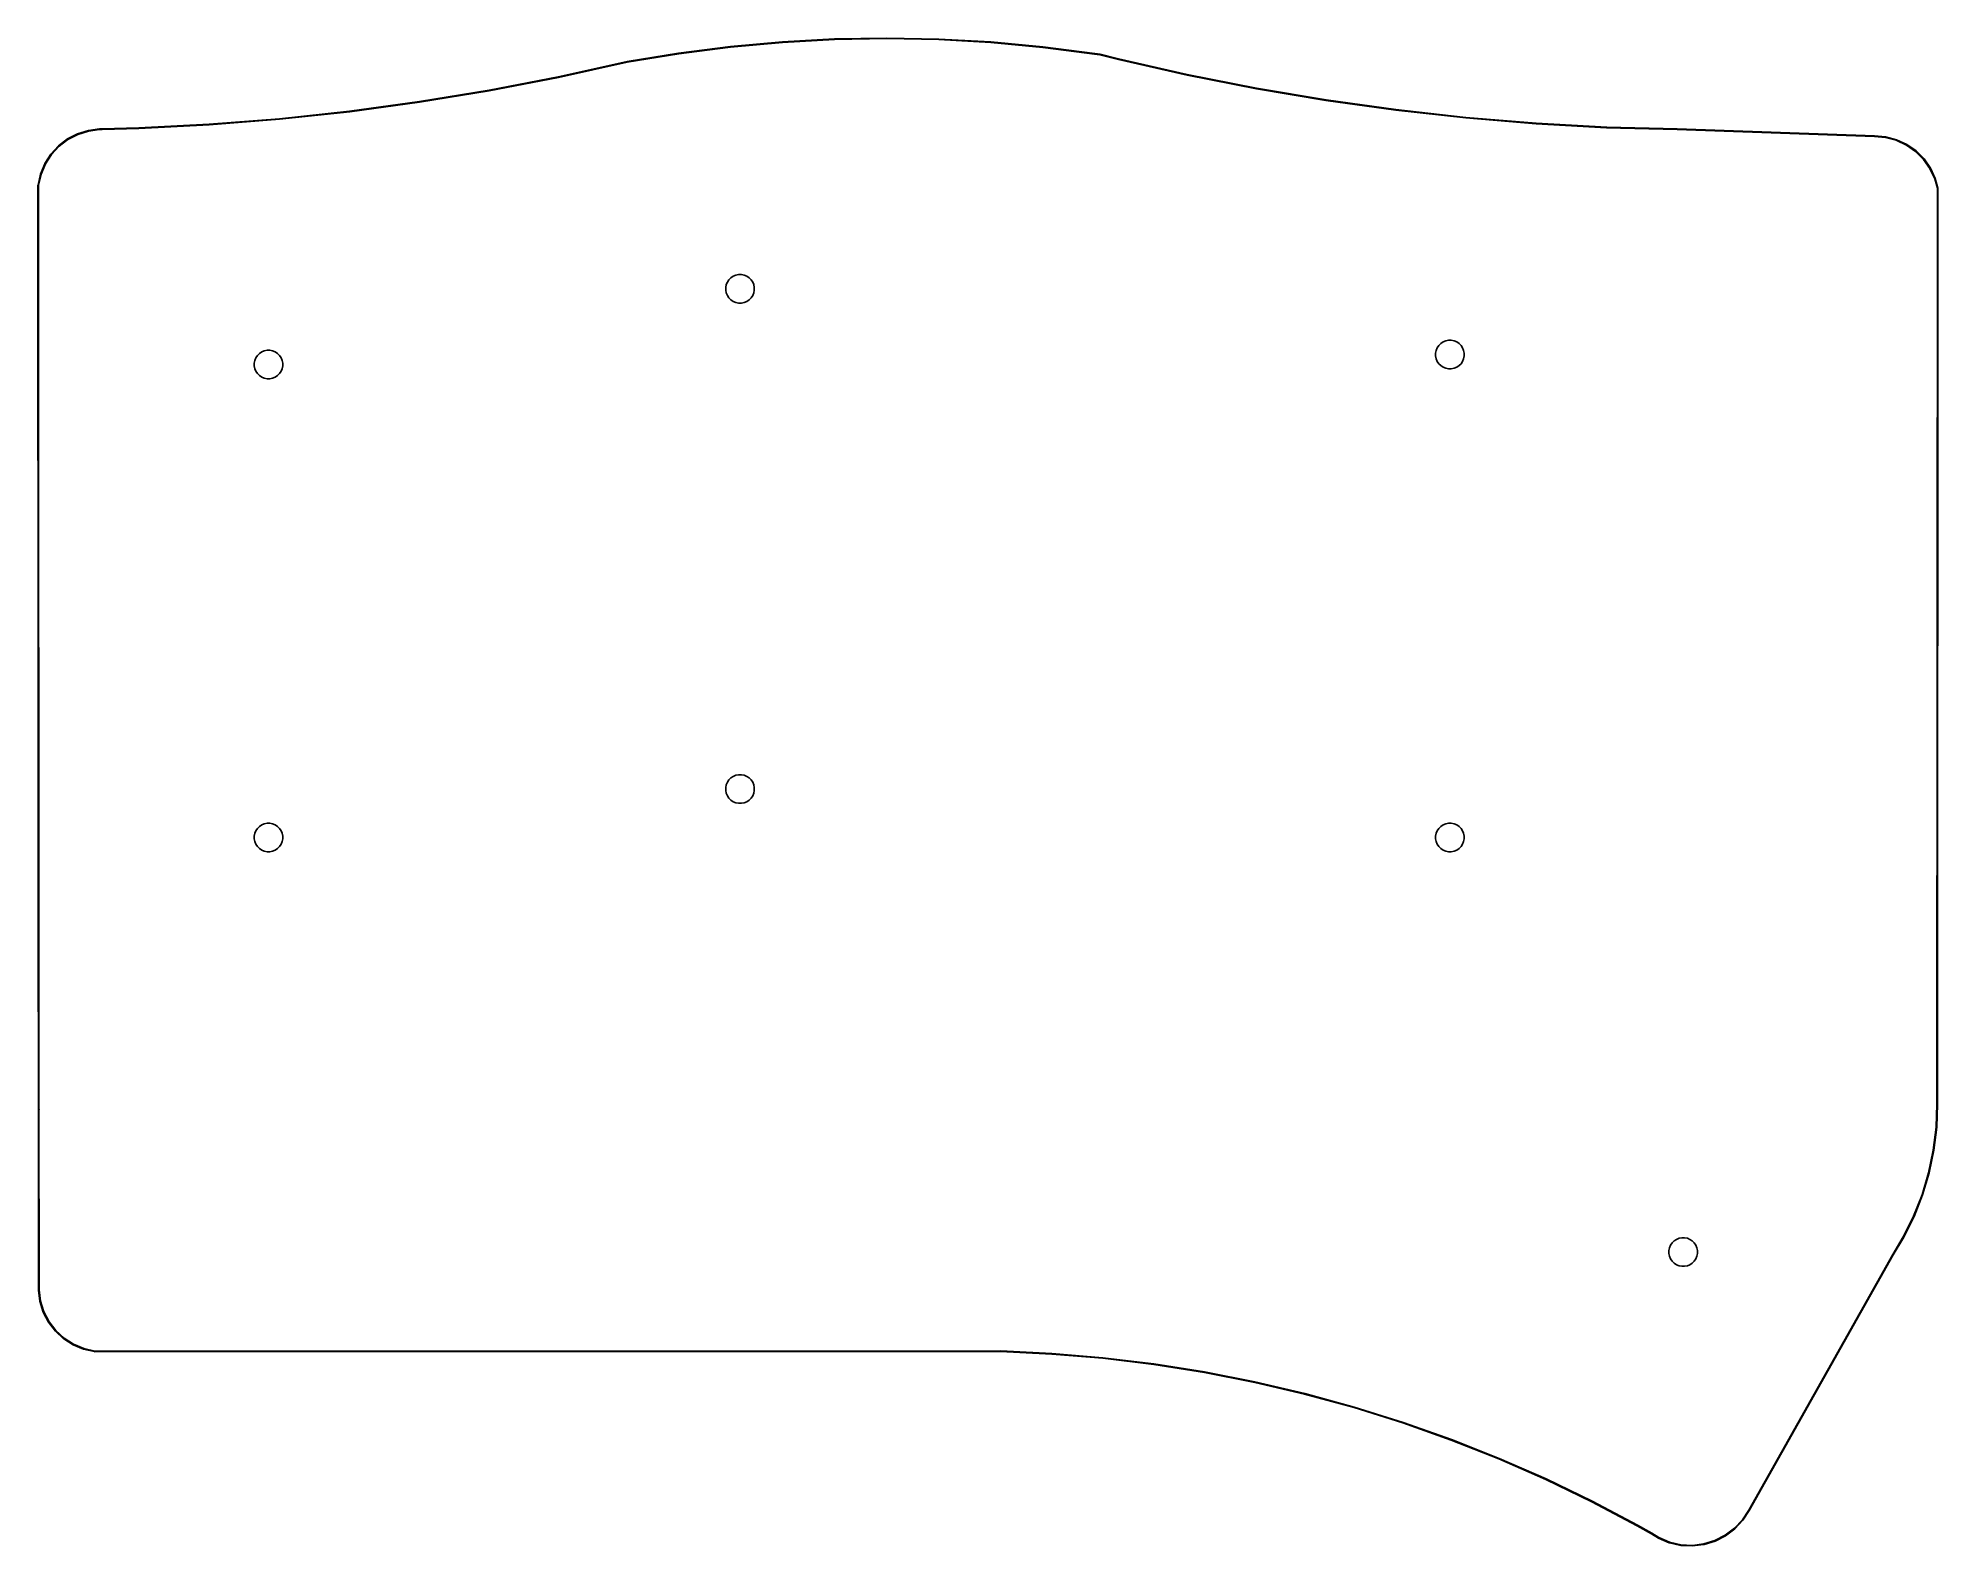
# Model space of a CAD drawing. Extents: x 38 to 192, y -155 to -33.
import ezdxf

# ---------------------------------------------------------------- set-up
doc = ezdxf.new("R2010")
doc.units = 0
doc.layers.add('BLACK', color=7, linetype='CONTINUOUS')

msp = doc.modelspace()

# ---------------------------------------------------------------- linework, layer by layer
at = {"layer": 'BLACK', "linetype": 'CONTINUOUS'}
for p, q in [((94.2226, -33.8767), (98.4104, -33.4966)), ((98.4145, -33.5464), (94.2275, -33.9264)), ((98.4104, -33.4966), (98.4111, -33.4965)), ((98.4111, -33.4965), (98.4112, -33.4965)), ((98.4112, -33.4965), (98.4113, -33.4965)), ((98.4113, -33.4965), (102.61, -33.2701)), ((102.613, -33.3201), (98.4145, -33.5464)), ((102.61, -33.2701), (102.611, -33.2701)), ((102.611, -33.2701), (106.816, -33.1977)), ((102.611, -33.2701), (102.611, -33.2701)), ((102.611, -33.2701), (102.611, -33.2701)), ((106.816, -33.2477), (102.613, -33.3201)), ((106.816, -33.1977), (106.816, -33.1977)), ((106.816, -33.1977), (106.817, -33.1977)), ((111.019, -33.3295), (106.816, -33.2477)), ((106.817, -33.1977), (106.817, -33.1977)), ((106.817, -33.1977), (111.021, -33.2795)), ((115.217, -33.5652), (111.019, -33.3295)), ((111.021, -33.2795), (111.022, -33.2795)), ((111.022, -33.2795), (111.022, -33.2795)), ((111.022, -33.2795), (111.022, -33.2795)), ((111.022, -33.2795), (115.22, -33.5153)), ((119.403, -33.9545), (115.217, -33.5652)), ((115.22, -33.5153), (115.221, -33.5153)), ((115.221, -33.5153), (115.221, -33.5153)), ((115.221, -33.5153), (115.221, -33.5153)), ((115.221, -33.5153), (119.408, -33.9048)), ((80.3538, -36.3283), (85.8995, -35.0963)), ((85.9097, -35.1452), (80.3643, -36.3772)), ((85.8995, -35.0963), (85.8998, -35.0962)), ((85.8998, -35.0962), (85.8999, -35.0962)), ((85.8999, -35.0962), (85.9005, -35.096)), ((85.8999, -35.0962), (85.8999, -35.0962)), ((85.8999, -35.0962), (85.8999, -35.0962)), ((85.9005, -35.096), (85.9007, -35.096)), ((85.9007, -35.096), (85.9008, -35.096)), ((85.9008, -35.096), (90.0496, -34.4102)), ((90.0573, -34.4596), (85.9097, -35.1452)), ((90.0496, -34.4102), (90.0503, -34.4101)), ((90.0503, -34.4101), (90.0504, -34.4101)), ((90.0504, -34.4101), (90.0505, -34.4101)), ((90.0505, -34.4101), (94.2216, -33.8768)), ((94.2275, -33.9264), (90.0573, -34.4596)), ((94.2216, -33.8768), (94.2223, -33.8767)), ((94.2223, -33.8767), (94.2224, -33.8767)), ((94.2224, -33.8767), (94.2226, -33.8767)), ((123.572, -34.497), (119.403, -33.9545)), ((119.408, -33.9048), (119.409, -33.9049)), ((119.409, -33.9049), (119.409, -33.9049)), ((119.409, -33.9049), (119.409, -33.9049)), ((119.409, -33.9049), (123.579, -34.4475)), ((124, -34.5615), (123.572, -34.497)), ((123.579, -34.4475), (123.579, -34.4475)), ((123.579, -34.4475), (123.58, -34.4476)), ((123.58, -34.4476), (124.009, -34.5122)), ((125.487, -34.9259), (124, -34.5615)), ((124.009, -34.5122), (124.009, -34.5123)), ((124.009, -34.5123), (124.009, -34.5123)), ((124.009, -34.5123), (124.009, -34.5123)), ((124.009, -34.5123), (124.009, -34.5124)), ((124.009, -34.5124), (124.009, -34.5124)), ((124.009, -34.5124), (124.009, -34.5124)), ((124.009, -34.5124), (124.01, -34.5125)), ((124.01, -34.5125), (124.01, -34.5125)), ((124.01, -34.5125), (124.01, -34.5125)), ((124.01, -34.5125), (124.011, -34.5127)), ((124.011, -34.5127), (125.499, -34.8773)), ((125.487, -34.926), (125.487, -34.9259)), ((125.488, -34.926), (125.487, -34.926)), ((125.487, -34.926), (125.487, -34.926)), ((131.031, -36.1805), (125.488, -34.926)), ((125.499, -34.8773), (131.041, -36.1317)), ((74.7762, -37.405), (80.3538, -36.3283)), ((80.3636, -36.3774), (74.7853, -37.4542)), ((80.3637, -36.3773), (80.3636, -36.3774)), ((80.3639, -36.3773), (80.3637, -36.3773)), ((80.3643, -36.3772), (80.3639, -36.3773)), ((131.031, -36.1806), (131.031, -36.1805)), ((131.031, -36.1805), (131.031, -36.1805)), ((131.031, -36.1807), (131.031, -36.1806)), ((136.607, -37.2799), (131.031, -36.1807)), ((131.041, -36.1317), (136.616, -37.2308)), ((69.1707, -38.3256), (74.7762, -37.405)), ((74.7846, -37.4543), (69.1784, -38.375)), ((74.7848, -37.4543), (74.7846, -37.4543)), ((74.785, -37.4543), (74.7848, -37.4543)), ((74.7853, -37.4542), (74.785, -37.4543)), ((136.608, -37.28), (136.607, -37.2799)), ((136.607, -37.2799), (136.607, -37.2799)), ((136.607, -37.2799), (136.607, -37.2799)), ((142.212, -38.2231), (136.608, -37.28)), ((136.616, -37.2308), (142.22, -38.1737)), ((142.212, -38.2232), (142.212, -38.2231)), ((142.212, -38.2231), (142.212, -38.2231)), ((142.213, -38.2232), (142.212, -38.2232)), ((147.841, -39.0095), (142.213, -38.2232)), ((142.22, -38.1737), (147.848, -38.9599)), ((52.2307, -40.1437), (57.8936, -39.6955)), ((57.8978, -39.7453), (52.2343, -40.1936)), ((57.8936, -39.6955), (63.5417, -39.0893)), ((57.898, -39.7453), (57.8978, -39.7453)), ((57.8982, -39.7452), (57.898, -39.7453)), ((57.8985, -39.7452), (57.8982, -39.7452)), ((63.5474, -39.1389), (57.8985, -39.7452)), ((63.5417, -39.0893), (69.1707, -38.3256)), ((63.5475, -39.1389), (63.5474, -39.1389)), ((63.5477, -39.1389), (63.5475, -39.1389)), ((63.5481, -39.1388), (63.5477, -39.1389)), ((69.1778, -38.3751), (63.5481, -39.1388)), ((69.1779, -38.3751), (69.1778, -38.3751)), ((69.1781, -38.375), (69.1779, -38.3751)), ((69.1784, -38.375), (69.1781, -38.375)), ((147.842, -39.0095), (147.841, -39.0095)), ((147.841, -39.0095), (147.841, -39.0095)), ((153.49, -39.6383), (147.842, -39.0095)), ((147.842, -39.0095), (147.842, -39.0095)), ((147.848, -38.9599), (153.495, -39.5886)), ((153.491, -39.6384), (153.49, -39.6383)), ((153.49, -39.6383), (153.49, -39.6383)), ((159.154, -40.1092), (153.491, -39.6384)), ((153.491, -39.6384), (153.491, -39.6384)), ((153.495, -39.5886), (159.158, -40.0594)), ((40.094, -41.8828), (40.8147, -41.3331)), ((40.8147, -41.3331), (40.8184, -41.3307)), ((40.8184, -41.3307), (41.6236, -40.9145)), ((41.6446, -40.96), (40.8433, -41.3742)), ((41.6236, -40.9145), (41.6277, -40.9129)), ((41.6277, -40.9129), (42.4929, -40.6428)), ((42.5057, -40.6912), (41.6446, -40.96)), ((42.4929, -40.6428), (42.4972, -40.6419)), ((42.4972, -40.6419), (43.3962, -40.5262)), ((43.4012, -40.576), (42.5057, -40.6912)), ((43.3962, -40.5262), (43.3975, -40.5262)), ((43.3975, -40.5262), (43.3989, -40.526)), ((43.3989, -40.526), (43.6104, -40.5217)), ((43.6116, -40.5717), (43.4012, -40.576)), ((43.6104, -40.5217), (46.5575, -40.4337)), ((43.6118, -40.5717), (43.6116, -40.5717)), ((43.6116, -40.5717), (43.6116, -40.5717)), ((46.5592, -40.4837), (43.6118, -40.5717)), ((46.5575, -40.4337), (52.2307, -40.1437)), ((46.5593, -40.4837), (46.5592, -40.4837)), ((46.5594, -40.4837), (46.5593, -40.4837)), ((46.5597, -40.4836), (46.5594, -40.4837)), ((52.2336, -40.1936), (46.5597, -40.4836)), ((52.2337, -40.1936), (52.2336, -40.1936)), ((52.2339, -40.1936), (52.2337, -40.1936)), ((52.2343, -40.1936), (52.2339, -40.1936)), ((159.155, -40.1092), (159.154, -40.1092)), ((159.155, -40.1093), (159.155, -40.1092)), ((164.83, -40.4218), (159.155, -40.1093)), ((159.155, -40.1093), (159.155, -40.1093)), ((159.158, -40.0594), (164.832, -40.3719)), ((170.511, -40.5758), (164.83, -40.4218)), ((164.83, -40.4218), (164.83, -40.4218)), ((164.83, -40.4218), (164.83, -40.4218)), ((164.83, -40.4218), (164.83, -40.4218)), ((164.832, -40.3719), (170.512, -40.5258)), ((186.398, -41.125), (170.511, -40.5758)), ((170.511, -40.5758), (170.511, -40.5758)), ((170.512, -40.5258), (170.512, -40.5258)), ((170.512, -40.5258), (186.402, -41.0751)), ((187.299, -41.2037), (186.398, -41.125)), ((186.402, -41.0751), (186.403, -41.0751)), ((186.403, -41.0751), (187.305, -41.1541)), ((188.17, -41.4372), (187.299, -41.2037)), ((187.305, -41.1541), (187.309, -41.1549)), ((187.309, -41.1549), (188.185, -41.3894)), ((38.9846, -43.3187), (39.4738, -42.5556)), ((39.5147, -42.5845), (39.0278, -43.3438)), ((39.4738, -42.5556), (39.4765, -42.5522)), ((39.4765, -42.5522), (40.0908, -41.8857)), ((40.1261, -41.9212), (39.5147, -42.5845)), ((40.0908, -41.8857), (40.094, -41.8828)), ((40.094, -41.8828), (40.094, -41.8828)), ((40.8433, -41.3742), (40.1261, -41.9212)), ((188.987, -41.8184), (188.17, -41.4372)), ((188.185, -41.3894), (188.185, -41.3894)), ((188.185, -41.3894), (188.189, -41.3909)), ((188.189, -41.3909), (189.011, -41.774)), ((189.726, -42.3358), (188.987, -41.8184)), ((189.011, -41.774), (189.014, -41.7762)), ((189.014, -41.7762), (189.757, -42.2961)), ((190.364, -42.9736), (189.726, -42.3358)), ((189.757, -42.2961), (189.76, -42.2989)), ((189.76, -42.2989), (190.401, -42.9398)), ((38.4333, -45.0466), (38.6319, -44.1631)), ((38.6802, -44.1762), (38.4825, -45.0557)), ((38.6319, -44.1631), (38.6332, -44.159)), ((38.6332, -44.159), (38.9825, -43.3226)), ((39.0278, -43.3438), (38.6802, -44.1762)), ((38.9825, -43.3226), (38.9835, -43.3207)), ((38.9835, -43.3207), (38.9846, -43.3187)), ((190.882, -43.7125), (190.364, -42.9736)), ((190.401, -42.9398), (190.404, -42.9432)), ((190.404, -42.9432), (190.924, -43.6857)), ((191.263, -44.5302), (190.882, -43.7125)), ((190.924, -43.6857), (190.924, -43.6857)), ((190.924, -43.6857), (190.926, -43.6894)), ((190.926, -43.6894), (191.309, -44.5109)), ((38.4325, -45.0517), (38.4329, -45.0481)), ((38.4687, -133.848), (38.4325, -45.0517)), ((38.4329, -45.0481), (38.4333, -45.0466)), ((38.4825, -45.0557), (38.5129, -119.479)), ((191.478, -45.3028), (191.263, -44.5302)), ((191.309, -44.5109), (191.31, -44.5129)), ((191.31, -44.5129), (191.31, -44.5148)), ((191.31, -44.5148), (191.527, -45.2925)), ((191.434, -119.091), (191.478, -45.3028)), ((191.528, -45.2982), (191.484, -119.093)), ((191.527, -45.2925), (191.527, -45.2946)), ((191.527, -45.2946), (191.528, -45.297)), ((191.528, -45.297), (191.528, -45.297)), ((191.528, -45.297), (191.528, -45.297)), ((191.528, -45.297), (191.528, -45.2982)), ((93.85, -53.2867), (93.8942, -53.0646)), ((93.85, -53.5133), (93.85, -53.2867)), ((93.8942, -53.7354), (93.85, -53.5133)), ((93.8942, -53.0646), (93.9809, -52.8553)), ((93.9809, -52.8553), (94.1067, -52.6669)), ((94.1067, -52.6669), (94.2669, -52.5067)), ((94.2669, -52.5067), (94.4553, -52.3809)), ((94.4553, -52.3809), (94.6646, -52.2942)), ((94.6646, -52.2942), (94.8867, -52.25)), ((94.8867, -52.25), (95.1133, -52.25)), ((95.1133, -52.25), (95.3354, -52.2942)), ((95.3354, -52.2942), (95.5447, -52.3809)), ((95.5447, -52.3809), (95.7331, -52.5067)), ((95.7331, -52.5067), (95.8933, -52.6669)), ((95.8933, -52.6669), (96.0191, -52.8553)), ((96.0191, -52.8553), (96.1058, -53.0646)), ((96.1058, -53.0646), (96.15, -53.2867)), ((96.15, -53.5133), (96.1058, -53.7354)), ((96.15, -53.2867), (96.15, -53.5133)), ((93.9809, -53.9447), (93.8942, -53.7354)), ((94.1067, -54.1331), (93.9809, -53.9447)), ((94.2669, -54.2933), (94.1067, -54.1331)), ((94.4553, -54.4191), (94.2669, -54.2933)), ((94.6646, -54.5058), (94.4553, -54.4191)), ((94.8867, -54.55), (94.6646, -54.5058)), ((95.1133, -54.55), (94.8867, -54.55)), ((95.3354, -54.5058), (95.1133, -54.55)), ((95.5447, -54.4191), (95.3354, -54.5058)), ((95.7331, -54.2933), (95.5447, -54.4191)), ((95.8933, -54.1331), (95.7331, -54.2933)), ((96.0191, -53.9447), (95.8933, -54.1331)), ((96.1058, -53.7354), (96.0191, -53.9447)), ((151.094, -58.3646), (151.181, -58.1553)), ((151.181, -58.1553), (151.307, -57.9669)), ((151.307, -57.9669), (151.467, -57.8067)), ((151.467, -57.8067), (151.655, -57.6809)), ((151.655, -57.6809), (151.865, -57.5942)), ((151.865, -57.5942), (152.087, -57.55)), ((152.087, -57.55), (152.313, -57.55)), ((152.313, -57.55), (152.535, -57.5942)), ((152.535, -57.5942), (152.745, -57.6809)), ((152.745, -57.6809), (152.933, -57.8067)), ((152.933, -57.8067), (153.093, -57.9669)), ((153.093, -57.9669), (153.219, -58.1553)), ((153.219, -58.1553), (153.306, -58.3646)), ((55.85, -59.3867), (55.8942, -59.1646)), ((55.85, -59.6133), (55.85, -59.3867)), ((55.8942, -59.8354), (55.85, -59.6133)), ((55.8942, -59.1646), (55.9809, -58.9553)), ((55.9809, -58.9553), (56.1067, -58.7669)), ((56.1067, -58.7669), (56.2669, -58.6067)), ((56.2669, -58.6067), (56.4553, -58.4809)), ((56.4553, -58.4809), (56.6646, -58.3942)), ((56.6646, -58.3942), (56.8867, -58.35)), ((56.8867, -58.35), (57.1133, -58.35)), ((57.1133, -58.35), (57.3354, -58.3942)), ((57.3354, -58.3942), (57.5447, -58.4809)), ((57.5447, -58.4809), (57.7331, -58.6067)), ((57.7331, -58.6067), (57.8933, -58.7669)), ((57.8933, -58.7669), (58.0191, -58.9553)), ((58.0191, -58.9553), (58.1058, -59.1646)), ((58.1058, -59.1646), (58.15, -59.3867)), ((58.15, -59.6133), (58.1058, -59.8354)), ((58.15, -59.3867), (58.15, -59.6133)), ((151.05, -58.5867), (151.094, -58.3646)), ((151.05, -58.8133), (151.05, -58.5867)), ((151.094, -59.0354), (151.05, -58.8133)), ((151.181, -59.2447), (151.094, -59.0354)), ((151.307, -59.4331), (151.181, -59.2447)), ((151.467, -59.5933), (151.307, -59.4331)), ((151.655, -59.7191), (151.467, -59.5933)), ((152.933, -59.5933), (152.745, -59.7191)), ((153.093, -59.4331), (152.933, -59.5933)), ((153.219, -59.2447), (153.093, -59.4331)), ((153.306, -59.0354), (153.219, -59.2447)), ((153.306, -58.3646), (153.35, -58.5867)), ((153.35, -58.8133), (153.306, -59.0354)), ((153.35, -58.5867), (153.35, -58.8133)), ((55.9809, -60.0447), (55.8942, -59.8354)), ((56.1067, -60.2331), (55.9809, -60.0447)), ((56.2669, -60.3933), (56.1067, -60.2331)), ((56.4553, -60.5191), (56.2669, -60.3933)), ((56.6646, -60.6058), (56.4553, -60.5191)), ((56.8867, -60.65), (56.6646, -60.6058)), ((57.1133, -60.65), (56.8867, -60.65)), ((57.3354, -60.6058), (57.1133, -60.65)), ((57.5447, -60.5191), (57.3354, -60.6058)), ((57.7331, -60.3933), (57.5447, -60.5191)), ((57.8933, -60.2331), (57.7331, -60.3933)), ((58.0191, -60.0447), (57.8933, -60.2331)), ((58.1058, -59.8354), (58.0191, -60.0447)), ((151.865, -59.8058), (151.655, -59.7191)), ((152.087, -59.85), (151.865, -59.8058)), ((152.313, -59.85), (152.087, -59.85)), ((152.535, -59.8058), (152.313, -59.85)), ((152.745, -59.7191), (152.535, -59.8058)), ((93.85, -93.5867), (93.8942, -93.3646)), ((93.8942, -93.3646), (93.9809, -93.1553)), ((93.9809, -93.1553), (94.1067, -92.9669)), ((94.1067, -92.9669), (94.2669, -92.8067)), ((94.2669, -92.8067), (94.4553, -92.6809)), ((94.4553, -92.6809), (94.6646, -92.5942)), ((94.6646, -92.5942), (94.8867, -92.55)), ((94.8867, -92.55), (95.1133, -92.55)), ((95.1133, -92.55), (95.3354, -92.5942)), ((95.3354, -92.5942), (95.5447, -92.6809)), ((95.5447, -92.6809), (95.7331, -92.8067)), ((95.7331, -92.8067), (95.8933, -92.9669)), ((95.8933, -92.9669), (96.0191, -93.1553)), ((96.0191, -93.1553), (96.1058, -93.3646)), ((96.1058, -93.3646), (96.15, -93.5867)), ((93.85, -93.8133), (93.85, -93.5867)), ((93.8942, -94.0354), (93.85, -93.8133)), ((93.9809, -94.2447), (93.8942, -94.0354)), ((94.1067, -94.4331), (93.9809, -94.2447)), ((94.2669, -94.5933), (94.1067, -94.4331)), ((94.4553, -94.7191), (94.2669, -94.5933)), ((94.6646, -94.8058), (94.4553, -94.7191)), ((94.8867, -94.85), (94.6646, -94.8058)), ((95.1133, -94.85), (94.8867, -94.85)), ((95.3354, -94.8058), (95.1133, -94.85)), ((95.5447, -94.7191), (95.3354, -94.8058)), ((95.7331, -94.5933), (95.5447, -94.7191)), ((95.8933, -94.4331), (95.7331, -94.5933)), ((96.0191, -94.2447), (95.8933, -94.4331)), ((96.1058, -94.0354), (96.0191, -94.2447)), ((96.15, -93.8133), (96.1058, -94.0354)), ((96.15, -93.5867), (96.15, -93.8133)), ((56.6646, -96.4942), (56.8867, -96.45)), ((56.8867, -96.45), (57.1133, -96.45)), ((57.1133, -96.45), (57.3354, -96.4942)), ((151.865, -96.4942), (152.087, -96.45)), ((152.087, -96.45), (152.313, -96.45)), ((152.313, -96.45), (152.535, -96.4942)), ((55.85, -97.4867), (55.8942, -97.2646)), ((55.85, -97.7133), (55.85, -97.4867)), ((55.8942, -97.9354), (55.85, -97.7133)), ((55.8942, -97.2646), (55.9809, -97.0553)), ((55.9809, -98.1447), (55.8942, -97.9354)), ((55.9809, -97.0553), (56.1067, -96.8669)), ((56.1067, -96.8669), (56.2669, -96.7067)), ((56.2669, -96.7067), (56.4553, -96.5809)), ((56.4553, -96.5809), (56.6646, -96.4942)), ((57.3354, -96.4942), (57.5447, -96.5809)), ((57.5447, -96.5809), (57.7331, -96.7067)), ((57.7331, -96.7067), (57.8933, -96.8669)), ((57.8933, -96.8669), (58.0191, -97.0553)), ((58.0191, -97.0553), (58.1058, -97.2646)), ((58.1058, -97.9354), (58.0191, -98.1447)), ((58.1058, -97.2646), (58.15, -97.4867)), ((58.15, -97.7133), (58.1058, -97.9354)), ((58.15, -97.4867), (58.15, -97.7133)), ((151.05, -97.4867), (151.094, -97.2646)), ((151.05, -97.7133), (151.05, -97.4867)), ((151.094, -97.9354), (151.05, -97.7133)), ((151.094, -97.2646), (151.181, -97.0553)), ((151.181, -98.1447), (151.094, -97.9354)), ((151.181, -97.0553), (151.307, -96.8669)), ((151.307, -96.8669), (151.467, -96.7067)), ((151.467, -96.7067), (151.655, -96.5809)), ((151.655, -96.5809), (151.865, -96.4942)), ((152.535, -96.4942), (152.745, -96.5809)), ((152.745, -96.5809), (152.933, -96.7067)), ((152.933, -96.7067), (153.093, -96.8669)), ((153.093, -96.8669), (153.219, -97.0553)), ((153.219, -97.0553), (153.306, -97.2646)), ((153.306, -97.9354), (153.219, -98.1447)), ((153.306, -97.2646), (153.35, -97.4867)), ((153.35, -97.7133), (153.306, -97.9354)), ((153.35, -97.4867), (153.35, -97.7133)), ((56.1067, -98.3331), (55.9809, -98.1447)), ((56.2669, -98.4933), (56.1067, -98.3331)), ((56.4553, -98.6191), (56.2669, -98.4933)), ((56.6646, -98.7058), (56.4553, -98.6191)), ((56.8867, -98.75), (56.6646, -98.7058)), ((57.1133, -98.75), (56.8867, -98.75)), ((57.3354, -98.7058), (57.1133, -98.75)), ((57.5447, -98.6191), (57.3354, -98.7058)), ((57.7331, -98.4933), (57.5447, -98.6191)), ((57.8933, -98.3331), (57.7331, -98.4933)), ((58.0191, -98.1447), (57.8933, -98.3331)), ((151.307, -98.3331), (151.181, -98.1447)), ((151.467, -98.4933), (151.307, -98.3331)), ((151.655, -98.6191), (151.467, -98.4933)), ((151.865, -98.7058), (151.655, -98.6191)), ((152.087, -98.75), (151.865, -98.7058)), ((152.313, -98.75), (152.087, -98.75)), ((152.535, -98.7058), (152.313, -98.75)), ((152.745, -98.6191), (152.535, -98.7058)), ((152.933, -98.4933), (152.745, -98.6191)), ((153.093, -98.3331), (152.933, -98.4933)), ((153.219, -98.1447), (153.093, -98.3331)), ((191.371, -120.946), (191.434, -119.091)), ((191.484, -119.093), (191.421, -120.949)), ((191.484, -119.093), (191.484, -119.093)), ((38.5129, -119.479), (38.514, -119.479)), ((38.514, -119.521), (38.5129, -119.521)), ((38.5129, -119.521), (38.5187, -133.846)), ((38.514, -119.479), (38.5178, -119.482)), ((38.5178, -119.518), (38.514, -119.521)), ((38.5178, -119.482), (38.5209, -119.486)), ((38.5209, -119.514), (38.5178, -119.518)), ((38.5209, -119.486), (38.5232, -119.49)), ((38.5232, -119.51), (38.5209, -119.514)), ((38.5232, -119.49), (38.5246, -119.495)), ((38.5246, -119.505), (38.5232, -119.51)), ((38.5246, -119.495), (38.5251, -119.5)), ((38.5251, -119.5), (38.5246, -119.505)), ((191.15, -122.788), (191.371, -120.946)), ((191.421, -120.951), (191.199, -122.795)), ((191.421, -120.949), (191.421, -120.95)), ((191.421, -120.95), (191.421, -120.951)), ((191.421, -120.951), (191.421, -120.951)), ((190.772, -124.605), (191.15, -122.788)), ((191.199, -122.797), (190.821, -124.616)), ((191.199, -122.795), (191.199, -122.797)), ((191.199, -122.797), (191.199, -122.797)), ((191.199, -122.797), (191.199, -122.797)), ((190.241, -126.382), (190.772, -124.605)), ((190.82, -124.618), (190.288, -126.398)), ((190.821, -124.617), (190.82, -124.618)), ((190.82, -124.618), (190.82, -124.618)), ((190.821, -124.616), (190.821, -124.617)), ((189.559, -128.108), (190.241, -126.382)), ((190.288, -126.4), (189.606, -128.127)), ((190.288, -126.398), (190.288, -126.399)), ((190.288, -126.399), (190.288, -126.399)), ((190.288, -126.399), (190.288, -126.4)), ((188.733, -129.769), (189.559, -128.108)), ((189.605, -128.129), (188.778, -129.792)), ((189.606, -128.127), (189.605, -128.127)), ((189.605, -128.127), (189.605, -128.129)), ((189.605, -128.129), (189.605, -128.129)), ((189.605, -128.129), (189.605, -128.129)), ((189.606, -128.127), (189.606, -128.127)), ((170.107, -130.267), (170.267, -130.107)), ((170.267, -130.107), (170.455, -129.981)), ((170.455, -129.981), (170.665, -129.894)), ((170.665, -129.894), (170.887, -129.85)), ((170.887, -129.85), (171.113, -129.85)), ((171.113, -129.85), (171.335, -129.894)), ((171.335, -129.894), (171.545, -129.981)), ((171.545, -129.981), (171.733, -130.107)), ((171.733, -130.107), (171.893, -130.267)), ((187.879, -131.186), (188.733, -129.769)), ((188.777, -129.794), (187.922, -131.213)), ((188.778, -129.792), (188.777, -129.792)), ((188.777, -129.792), (188.777, -129.794)), ((188.777, -129.794), (188.777, -129.794)), ((188.777, -129.794), (188.777, -129.794)), ((188.778, -129.792), (188.778, -129.792)), ((188.778, -129.792), (188.778, -129.792)), ((169.85, -130.887), (169.894, -130.665)), ((169.85, -131.113), (169.85, -130.887)), ((169.894, -131.335), (169.85, -131.113)), ((169.894, -130.665), (169.981, -130.455)), ((169.981, -131.545), (169.894, -131.335)), ((169.981, -130.455), (170.107, -130.267)), ((170.107, -131.733), (169.981, -131.545)), ((171.893, -130.267), (172.019, -130.455)), ((172.019, -131.545), (171.893, -131.733)), ((172.019, -130.455), (172.106, -130.665)), ((172.106, -131.335), (172.019, -131.545)), ((172.106, -130.665), (172.15, -130.887)), ((172.15, -131.113), (172.106, -131.335)), ((172.15, -130.887), (172.15, -131.113)), ((176.279, -151.787), (187.879, -131.187)), ((187.922, -131.213), (176.321, -151.813)), ((187.879, -131.187), (187.879, -131.186)), ((170.267, -131.893), (170.107, -131.733)), ((170.455, -132.019), (170.267, -131.893)), ((170.665, -132.106), (170.455, -132.019)), ((170.887, -132.15), (170.665, -132.106)), ((171.113, -132.15), (170.887, -132.15)), ((171.335, -132.106), (171.113, -132.15)), ((171.545, -132.019), (171.335, -132.106)), ((171.733, -131.893), (171.545, -132.019)), ((171.893, -131.733), (171.733, -131.893)), ((38.4688, -133.848), (38.4687, -133.848)), ((38.4731, -134.059), (38.4688, -133.848)), ((38.4732, -134.06), (38.4731, -134.059)), ((38.4733, -134.061), (38.4732, -134.06)), ((38.589, -134.96), (38.4733, -134.061)), ((38.5187, -133.846), (38.523, -134.056)), ((38.523, -134.056), (38.6383, -134.952)), ((38.5899, -134.965), (38.589, -134.96)), ((38.8599, -135.83), (38.5899, -134.965)), ((38.6383, -134.952), (38.907, -135.813)), ((38.8616, -135.834), (38.8599, -135.83)), ((39.2778, -136.639), (38.8616, -135.834)), ((38.907, -135.813), (39.3212, -136.614)), ((39.2801, -136.643), (39.2778, -136.639)), ((39.8298, -137.364), (39.2801, -136.643)), ((39.3212, -136.614), (39.8682, -137.331)), ((39.8327, -137.367), (39.8298, -137.364)), ((40.4992, -137.981), (39.8327, -137.367)), ((39.8682, -137.331), (40.5315, -137.943)), ((40.5027, -137.984), (40.4992, -137.981)), ((40.4992, -137.981), (40.4992, -137.981)), ((41.2657, -138.473), (40.5027, -137.984)), ((40.5315, -137.943), (41.2909, -138.43)), ((41.2696, -138.475), (41.2657, -138.473)), ((42.106, -138.824), (41.2696, -138.475)), ((41.2909, -138.43), (42.1233, -138.777)), ((42.107, -138.825), (42.106, -138.824)), ((42.1102, -138.826), (42.107, -138.825)), ((42.9936, -139.024), (42.1102, -138.826)), ((42.1233, -138.777), (43.0028, -138.975)), ((42.9951, -139.025), (42.9936, -139.024)), ((42.9988, -139.025), (42.9951, -139.025)), ((116, -139.019), (42.9988, -139.025)), ((43.0028, -138.975), (116.001, -138.969)), ((120.125, -139.214), (116, -139.019)), ((116.001, -138.969), (116.002, -138.97)), ((116.002, -138.97), (120.127, -139.164)), ((124.24, -139.56), (120.125, -139.214)), ((120.127, -139.164), (120.128, -139.165)), ((120.128, -139.165), (120.128, -139.165)), ((120.128, -139.165), (120.128, -139.165)), ((120.128, -139.165), (124.244, -139.511)), ((128.339, -140.057), (124.24, -139.56)), ((124.244, -139.511), (124.245, -139.511)), ((124.245, -139.511), (124.245, -139.511)), ((124.245, -139.511), (124.245, -139.511)), ((124.245, -139.511), (128.346, -140.007)), ((132.418, -140.703), (128.339, -140.057)), ((128.346, -140.007), (128.346, -140.007)), ((128.346, -140.007), (128.347, -140.007)), ((128.347, -140.007), (128.347, -140.007)), ((128.347, -140.007), (132.426, -140.654)), ((136.47, -141.499), (132.418, -140.703)), ((132.426, -140.654), (132.427, -140.654)), ((132.427, -140.654), (132.427, -140.654)), ((132.427, -140.654), (132.427, -140.654)), ((132.427, -140.654), (136.481, -141.45)), ((140.491, -142.442), (136.47, -141.499)), ((136.481, -141.45), (136.481, -141.45)), ((136.481, -141.45), (136.481, -141.45)), ((136.481, -141.45), (136.481, -141.45)), ((136.481, -141.45), (140.503, -142.394)), ((144.474, -143.532), (140.491, -142.442)), ((140.503, -142.394), (140.503, -142.394)), ((140.503, -142.394), (140.504, -142.394)), ((140.504, -142.394), (140.504, -142.394)), ((140.504, -142.394), (144.488, -143.484)), ((148.415, -144.768), (144.474, -143.532)), ((144.488, -143.484), (144.488, -143.484)), ((144.488, -143.484), (144.489, -143.484)), ((144.489, -143.484), (144.489, -143.484)), ((144.489, -143.484), (148.43, -144.72)), ((152.307, -146.146), (148.415, -144.768)), ((148.43, -144.72), (148.431, -144.72)), ((148.431, -144.72), (148.431, -144.72)), ((148.431, -144.72), (148.431, -144.72)), ((148.431, -144.72), (152.324, -146.099)), ((156.147, -147.667), (152.307, -146.146)), ((152.324, -146.099), (152.325, -146.1)), ((152.325, -146.1), (152.325, -146.1)), ((152.325, -146.1), (152.325, -146.1)), ((152.325, -146.1), (156.166, -147.621)), ((159.928, -149.327), (156.147, -147.667)), ((156.166, -147.621), (156.166, -147.621)), ((156.166, -147.621), (156.166, -147.621)), ((156.166, -147.621), (156.167, -147.621)), ((156.167, -147.621), (159.949, -149.282)), ((163.646, -151.125), (159.928, -149.327)), ((159.949, -149.282), (159.949, -149.282)), ((159.949, -149.282), (159.949, -149.282)), ((159.949, -149.282), (159.949, -149.282)), ((159.949, -149.282), (163.668, -151.08)), ((167.296, -153.058), (163.646, -151.125)), ((163.668, -151.08), (163.669, -151.08)), ((163.669, -151.08), (163.669, -151.081)), ((163.669, -151.081), (163.669, -151.081)), ((163.669, -151.081), (167.319, -153.014)), ((168.434, -153.696), (167.296, -153.058)), ((167.319, -153.014), (167.32, -153.014)), ((167.32, -153.014), (167.32, -153.014)), ((167.32, -153.014), (168.459, -153.653)), ((175.133, -153.255), (175.77, -152.572)), ((175.808, -152.604), (175.168, -153.29)), ((175.77, -152.572), (176.279, -151.787)), ((175.81, -152.601), (175.808, -152.604)), ((176.321, -151.814), (175.81, -152.601)), ((175.81, -152.601), (175.81, -152.601)), ((176.321, -151.813), (176.321, -151.814)), ((169.008, -154.049), (168.434, -153.696)), ((168.459, -153.653), (168.46, -153.653)), ((168.46, -153.653), (168.46, -153.654)), ((168.46, -153.654), (168.46, -153.654)), ((168.46, -153.654), (169.033, -154.006)), ((169.01, -154.05), (169.008, -154.049)), ((169.012, -154.051), (169.01, -154.05)), ((169.876, -154.417), (169.012, -154.051)), ((169.033, -154.006), (169.893, -154.37)), ((169.88, -154.419), (169.876, -154.417)), ((170.794, -154.629), (169.88, -154.419)), ((169.893, -154.37), (170.803, -154.58)), ((170.803, -154.58), (171.736, -154.629)), ((171.736, -154.629), (172.662, -154.515)), ((172.671, -154.564), (171.74, -154.679)), ((172.662, -154.515), (173.555, -154.241)), ((172.674, -154.563), (172.671, -154.564)), ((172.675, -154.563), (172.674, -154.563)), ((173.572, -154.288), (172.675, -154.563)), ((173.555, -154.241), (174.387, -153.817)), ((173.576, -154.287), (173.572, -154.288)), ((174.412, -153.861), (173.576, -154.287)), ((174.387, -153.817), (175.133, -153.255)), ((174.414, -153.859), (174.412, -153.861)), ((174.412, -153.861), (174.412, -153.861)), ((174.416, -153.858), (174.414, -153.859)), ((175.165, -153.293), (174.416, -153.858)), ((174.416, -153.858), (174.416, -153.858)), ((175.168, -153.29), (175.165, -153.293)), ((175.168, -153.29), (175.168, -153.29)), ((170.798, -154.63), (170.794, -154.629)), ((171.735, -154.679), (170.798, -154.63)), ((171.74, -154.679), (171.735, -154.679)), ((171.735, -154.679), (171.735, -154.679))]:
    msp.add_line(p, q, dxfattribs=at)

doc.saveas('drawing.dxf')
